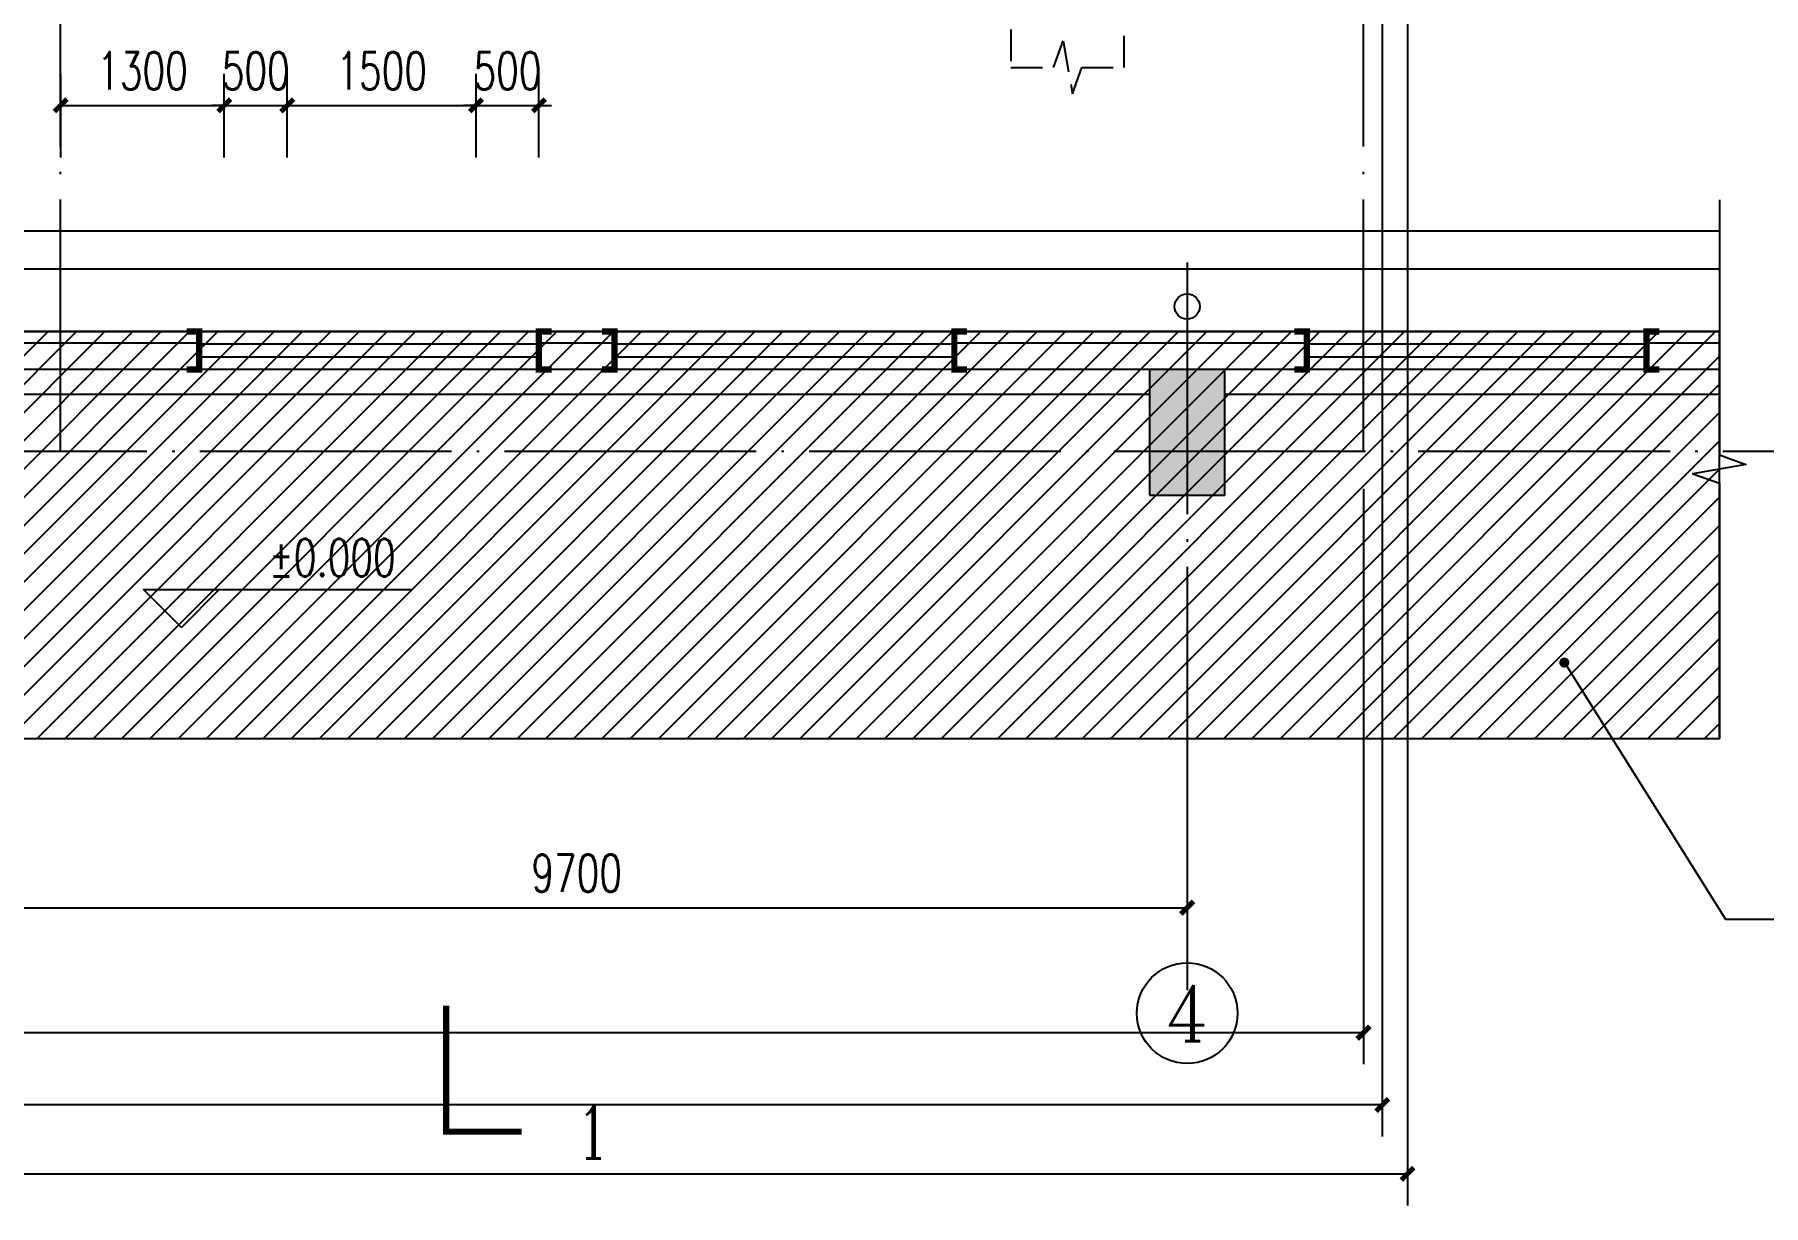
# Model space of a CAD drawing. Extents: x -59142 to 322364, y -122476 to 91021.
# Drawn here: x -20891 to -7156, y 15380 to 24682 of the extents above; entities that cross this region are included whole.
import ezdxf
from ezdxf.enums import TextEntityAlignment as Align

# ---------------------------------------------------------------- set-up
doc = ezdxf.new("R2010")
doc.units = 0
doc.header["$LTSCALE"] = 1000
doc.header["$MEASUREMENT"] = 0
doc.linetypes.add('DASH', pattern=[0.35, 0.25, -0.1])
doc.linetypes.add('DOTE', pattern=[2.42, 2, -0.2, 0.02, -0.2])
for name, color, linetype in [('AXIS', 3, 'Continuous'), ('AXIS_TEXT', 7, 'Continuous'), ('COLUMN', 255, 'Continuous'), ('DIM_ELEV', 3, 'Continuous'), ('DIM_LEAD', 3, 'Continuous'), ('DIM_SYMB', 3, 'Continuous'), ('DOTE', 1, 'DOTE'), ('EQUIPMENT', 171, 'Continuous'), ('GROUND', 204, 'Continuous'), ('PROFILED STEEL SHEET', 30, 'Continuous'), ('PUB_DIM', 3, 'Continuous'), ('PUB_HATCH', 255, 'Continuous'), ('PUB_TEXT', 7, 'Continuous'), ('WALL-PARAPET', 9, 'Continuous'), ('WINDOW', 4, 'Continuous')]:
    doc.layers.add(name, color=color, linetype=linetype)
doc.styles.add('_TCH_AXIS', font='COMPLEX', dxfattribs={"bigfont": 'GBCBIG'})
doc.styles.add('_TCH_DIM', font='SIMPLEX', dxfattribs={"bigfont": 'GBCBIG'})
doc.styles.add('_TCH_DIM_T3', font='SIMPLEX', dxfattribs={"width": 0.705882, "bigfont": 'GBCBIG'})
doc.styles.add('_TCH_LABEL', font='COMPLEX', dxfattribs={"bigfont": 'GBCBIG'})
doc.styles.add('COMPLEX', font='COMPLEX')
doc.styles.get("Standard").update_dxf_attribs({"font": 'gbenor.shx', "bigfont": 'gbcbig.shx'})
doc.dimstyles.new('_TCH_ARCH&&100', dxfattribs={"dimtxt": 297.5, "dimasz": 100, "dimexe": 250, "dimexo": 300, "dimgap": 126.25, "dimtad": 1, "dimdec": 0, "dimzin": 0, "dimdsep": 46, "dimtxsty": '_TCH_DIM_T3', "dimblk": 'ARCHTICK', "dimcen": 0.09, "dimazin": 2, "dimtfac": 1, "dimtdec": 0, "dimtix": 1, "dimtmove": 2, "dimatfit": 3, "dimfxl": 1, "dimtolj": 1, "dimtzin": 0, "dimarcsym": 0})
doc.dimstyles.get("Standard").update_dxf_attribs({"dimscale": 100, "dimtxt": 3.5, "dimasz": 1, "dimexe": 2.5, "dimexo": 3, "dimgap": 1.5, "dimtad": 1, "dimdec": 0, "dimzin": 0, "dimdsep": 46, "dimtxsty": 'Standard', "dimblk": 'ARCHTICK', "dimcen": 0.09, "dimadec": 0, "dimazin": 0, "dimtfac": 1, "dimtdec": 0, "dimtix": 1, "dimtmove": 2, "dimatfit": 3, "dimfxl": 1, "dimtolj": 1, "dimtzin": 0, "dimarcsym": 0})

# ---------------------------------------------------------------- blocks, each defined once
blk = doc.blocks.new('A$C42A87479')
at = {"layer": 'EQUIPMENT', "color": 251, "linetype": 'DASH'}
for points in [[(20863, -56950), (21200, -56950), (21200, -55050)], [(20300, -55950), (20300, -56950), (20638, -56950), (20714, -56740), (20788, -57160), (20863, -56950)], [(20751, -56950), (20751, -56950)]]:
    blk.add_lwpolyline(points, dxfattribs=at)
blk = doc.blocks.new('_AXISO')
blk.add_circle((0, 0), 0.5)
at = {"layer": 'AXIS_TEXT', "style": 'COMPLEX', "width": 1.041667}
blk.add_attdef('A', text='', height=0.56, dxfattribs=at).set_placement((-0.25, -0.28), (0.25, -0.28), align=Align.FIT)
blk = doc.blocks.new('_ArchTick')
at = {"color": 0, "linetype": 'ByBlock', "const_width": 0.4}
blk.add_lwpolyline([(-0.5, -0.5), (0.5, 0.5)], dxfattribs=at)
blk = doc.blocks.new('*D1592')
at = {"layer": 'Defpoints', "color": 0, "transparency": 16777216}
for p in [(19500, -2876), (29200, -2876), (29200, -3627)]:
    blk.add_point(p, dxfattribs=at)
at = {"layer": 'PUB_DIM', "color": 0, "lineweight": -2, "transparency": 16777216}
for p, q in [((19500, -3176), (19500, -3877)), ((29200, -3176), (29200, -3877)), ((19500, -3627), (29200, -3627))]:
    blk.add_line(p, q, dxfattribs=at)
at = {"layer": 'PUB_DIM', "color": 0, "lineweight": -2, "transparency": 16777216, "xscale": 100, "yscale": 100, "zscale": 100, "rotation": 180}
blk.add_blockref('_ArchTick', (19500, -3627), dxfattribs=at)
at = {"layer": 'PUB_DIM', "color": 0, "lineweight": -2, "transparency": 16777216, "xscale": 100, "yscale": 100, "zscale": 100}
blk.add_blockref('_ArchTick', (29200, -3627), dxfattribs=at)
at = {"layer": 'PUB_DIM', "color": 0, "transparency": 16777216, "insert": (24350, -3352), "char_height": 297.5, "attachment_point": 5, "style": '_TCH_DIM_T3'}
blk.add_mtext('\\A1;9700', dxfattribs=at)
blk = doc.blocks.new('*D1309')
at = {"layer": 'Defpoints', "color": 0, "transparency": 16777216}
for p in [(-19384, 24120), (-20684, 23405), (-19384, 23405)]:
    blk.add_point(p, dxfattribs=at)
at = {"layer": 'PUB_DIM', "color": 0, "lineweight": -2, "transparency": 16777216}
for p, q in [((-20684, 23705), (-20684, 24370)), ((-19384, 23705), (-19384, 24370)), ((-20684, 24120), (-19384, 24120))]:
    blk.add_line(p, q, dxfattribs=at)
at = {"layer": 'PUB_DIM', "color": 0, "lineweight": -2, "transparency": 16777216, "xscale": 100, "yscale": 100, "zscale": 100, "rotation": 180}
blk.add_blockref('_ArchTick', (-20684, 24120), dxfattribs=at)
at = {"layer": 'PUB_DIM', "color": 0, "lineweight": -2, "transparency": 16777216, "xscale": 100, "yscale": 100, "zscale": 100}
blk.add_blockref('_ArchTick', (-19384, 24120), dxfattribs=at)
at = {"layer": 'PUB_DIM', "color": 0, "transparency": 16777216, "insert": (-20034, 24395), "char_height": 297.5, "attachment_point": 5, "style": '_TCH_DIM_T3'}
blk.add_mtext('\\A1;1300', dxfattribs=at)
blk = doc.blocks.new('*D1310')
at = {"layer": 'Defpoints', "color": 0, "transparency": 16777216}
for p in [(-18884, 24120), (-19384, 23405), (-18884, 23405)]:
    blk.add_point(p, dxfattribs=at)
at = {"layer": 'PUB_DIM', "color": 0, "lineweight": -2, "transparency": 16777216}
for p, q in [((-19384, 23705), (-19384, 24370)), ((-18884, 23705), (-18884, 24370)), ((-19384, 24120), (-19484, 24120)), ((-19384, 24120), (-18884, 24120)), ((-18884, 24120), (-18784, 24120))]:
    blk.add_line(p, q, dxfattribs=at)
at = {"layer": 'PUB_DIM', "color": 0, "lineweight": -2, "transparency": 16777216, "xscale": 100, "yscale": 100, "zscale": 100}
blk.add_blockref('_ArchTick', (-19384, 24120), dxfattribs=at)
at = {"layer": 'PUB_DIM', "color": 0, "lineweight": -2, "transparency": 16777216, "xscale": 100, "yscale": 100, "zscale": 100, "rotation": 180}
blk.add_blockref('_ArchTick', (-18884, 24120), dxfattribs=at)
at = {"layer": 'PUB_DIM', "color": 0, "transparency": 16777216, "insert": (-19134, 24395), "char_height": 297.5, "attachment_point": 5, "style": '_TCH_DIM_T3'}
blk.add_mtext('\\A1;500', dxfattribs=at)
blk = doc.blocks.new('*D1311')
at = {"layer": 'Defpoints', "color": 0, "transparency": 16777216}
for p in [(-17384, 24120), (-18884, 23405), (-17384, 23405)]:
    blk.add_point(p, dxfattribs=at)
at = {"layer": 'PUB_DIM', "color": 0, "lineweight": -2, "transparency": 16777216}
for p, q in [((-18884, 23705), (-18884, 24370)), ((-17384, 23705), (-17384, 24370)), ((-18884, 24120), (-17384, 24120))]:
    blk.add_line(p, q, dxfattribs=at)
at = {"layer": 'PUB_DIM', "color": 0, "lineweight": -2, "transparency": 16777216, "xscale": 100, "yscale": 100, "zscale": 100, "rotation": 180}
blk.add_blockref('_ArchTick', (-18884, 24120), dxfattribs=at)
at = {"layer": 'PUB_DIM', "color": 0, "lineweight": -2, "transparency": 16777216, "xscale": 100, "yscale": 100, "zscale": 100}
blk.add_blockref('_ArchTick', (-17384, 24120), dxfattribs=at)
at = {"layer": 'PUB_DIM', "color": 0, "transparency": 16777216, "insert": (-18134, 24395), "char_height": 297.5, "attachment_point": 5, "style": '_TCH_DIM_T3'}
blk.add_mtext('\\A1;1500', dxfattribs=at)
blk = doc.blocks.new('*D1312')
at = {"layer": 'Defpoints', "color": 0, "transparency": 16777216}
for p in [(-16884, 24120), (-17384, 23405), (-16884, 23405)]:
    blk.add_point(p, dxfattribs=at)
at = {"layer": 'PUB_DIM', "color": 0, "lineweight": -2, "transparency": 16777216}
for p, q in [((-17384, 23705), (-17384, 24370)), ((-16884, 23705), (-16884, 24370)), ((-17384, 24120), (-17484, 24120)), ((-17384, 24120), (-16884, 24120)), ((-16884, 24120), (-16784, 24120))]:
    blk.add_line(p, q, dxfattribs=at)
at = {"layer": 'PUB_DIM', "color": 0, "lineweight": -2, "transparency": 16777216, "xscale": 100, "yscale": 100, "zscale": 100}
blk.add_blockref('_ArchTick', (-17384, 24120), dxfattribs=at)
at = {"layer": 'PUB_DIM', "color": 0, "lineweight": -2, "transparency": 16777216, "xscale": 100, "yscale": 100, "zscale": 100, "rotation": 180}
blk.add_blockref('_ArchTick', (-16884, 24120), dxfattribs=at)
at = {"layer": 'PUB_DIM', "color": 0, "transparency": 16777216, "insert": (-17134, 24395), "char_height": 297.5, "attachment_point": 5, "style": '_TCH_DIM_T3'}
blk.add_mtext('\\A1;500', dxfattribs=at)
blk = doc.blocks.new('*D1599')
at = {"color": 0, "lineweight": -2, "transparency": 16777216}
for p, q in [((-33734, 26322), (-33734, 15380)), ((-9984, 26322), (-9984, 15380)), ((-33734, 15630), (-9984, 15630))]:
    blk.add_line(p, q, dxfattribs=at)
at = {"layer": 'Defpoints', "color": 0, "transparency": 16777216}
for p in [(-33734, 26622), (-9984, 26622), (-9984, 15630)]:
    blk.add_point(p, dxfattribs=at)
at = {"color": 0, "lineweight": -2, "transparency": 16777216, "xscale": 100, "yscale": 100, "zscale": 100, "rotation": 180}
blk.add_blockref('_ArchTick', (-33734, 15630), dxfattribs=at)
at = {"color": 0, "lineweight": -2, "transparency": 16777216, "xscale": 100, "yscale": 100, "zscale": 100}
blk.add_blockref('_ArchTick', (-9984, 15630), dxfattribs=at)
at = {"color": 0, "transparency": 16777216, "insert": (-21859, 15954), "char_height": 350, "attachment_point": 5}
blk.add_mtext('\\A1;23750', dxfattribs=at)
blk = doc.blocks.new('*D1600')
at = {"color": 0, "lineweight": -2, "transparency": 16777216}
for p, q in [((-33534, 26522), (-33534, 15928)), ((-10184, 26522), (-10184, 15928)), ((-10184, 16178), (-33534, 16178))]:
    blk.add_line(p, q, dxfattribs=at)
at = {"layer": 'Defpoints', "color": 0, "transparency": 16777216}
for p in [(-33534, 26822), (-10184, 26822), (-33534, 16178)]:
    blk.add_point(p, dxfattribs=at)
at = {"color": 0, "lineweight": -2, "transparency": 16777216, "xscale": 100, "yscale": 100, "zscale": 100, "rotation": 180}
blk.add_blockref('_ArchTick', (-33534, 16178), dxfattribs=at)
at = {"color": 0, "lineweight": -2, "transparency": 16777216, "xscale": 100, "yscale": 100, "zscale": 100}
blk.add_blockref('_ArchTick', (-10184, 16178), dxfattribs=at)
at = {"color": 0, "transparency": 16777216, "insert": (-21859, 16504), "char_height": 350, "attachment_point": 5}
blk.add_mtext('\\A1;23350', dxfattribs=at)
blk = doc.blocks.new('*D1608')
at = {"color": 0, "lineweight": -2, "transparency": 16777216}
for p, q in [((-33434, 21072), (-33434, 16502)), ((-10334, 21072), (-10334, 16502)), ((-10334, 16752), (-33434, 16752))]:
    blk.add_line(p, q, dxfattribs=at)
at = {"layer": 'Defpoints', "color": 0, "transparency": 16777216}
for p in [(-33434, 21372), (-10334, 21372), (-33434, 16752)]:
    blk.add_point(p, dxfattribs=at)
at = {"color": 0, "lineweight": -2, "transparency": 16777216, "xscale": 100, "yscale": 100, "zscale": 100, "rotation": 180}
blk.add_blockref('_ArchTick', (-33434, 16752), dxfattribs=at)
at = {"color": 0, "lineweight": -2, "transparency": 16777216, "xscale": 100, "yscale": 100, "zscale": 100}
blk.add_blockref('_ArchTick', (-10334, 16752), dxfattribs=at)
at = {"color": 0, "transparency": 16777216, "insert": (-21884, 17078), "char_height": 350, "attachment_point": 5}
blk.add_mtext('\\A1;23100', dxfattribs=at)
blk = doc.blocks.new('A$C5C1E2F63')
at = {"layer": 'AXIS'}
blk.add_line((29200, -2876.1), (29200, -4065.4), dxfattribs=at)
ref = blk.add_blockref('_AXISO', (29200, -4465.4), dxfattribs=dict(at, xscale=800, yscale=800, zscale=800))
ref.add_attrib('A', '4', dxfattribs={"layer": 'AXIS_TEXT', "height": 445.4, "style": '_TCH_AXIS'}).set_placement((29030.3, -4688.1), (29369.7, -4688.1), align=Align.FIT)
at = {"layer": 'PUB_DIM'}
dim = blk.add_aligned_dim(p1=(19500, -2876.1), p2=(29200, -2876.1), distance=-751, dimstyle='_TCH_ARCH&&100', dxfattribs=at)
dim.commit()
dim.dimension.update_dxf_attribs({"geometry": '*D1592', "text_midpoint": (24350, -3352.2)})
blk = doc.blocks.new('A$C38AB3EE6')
at = {"layer": 'PUB_HATCH'}
blk.add_hatch(color=256, dxfattribs=at).paths.add_polyline_path([(28900, -350), (29500, -350), (29500, 650), (28900, 650)])
at = {"layer": 'COLUMN'}
for p, q in [((29500, 650), (28900, 650)), ((28900, 650), (28900, -350)), ((29500, -350), (29500, 650)), ((28900, -350), (29500, -350))]:
    blk.add_line(p, q, dxfattribs=at)
at = {"layer": 'DIM_ELEV'}
for p, q in [((21209, -1400), (20909, -1100)), ((20909, -1100), (23034, -1100)), ((21209, -1400), (21509, -1100))]:
    blk.add_line(p, q, dxfattribs=at)
at = {"layer": 'DOTE'}
for p, q in [((29200, 1500), (29200, -4282)), ((-2844, 0), (34331, 0))]:
    blk.add_line(p, q, dxfattribs=at)
at = {"layer": 'GROUND'}
for points in [[(-1550, 1750), (33428, 1750)], [(-1550, 1450), (33428, 1450)]]:
    blk.add_lwpolyline(points, dxfattribs=at)
at = {"layer": 'PROFILED STEEL SHEET', "const_width": 50}
for points in [[(21250, 650), (21350, 650), (21350, 950), (21250, 950)], [(24150, 650), (24050, 650), (24050, 950), (24150, 950)], [(24550, 650), (24650, 650), (24650, 950), (24550, 950)], [(27450, 650), (27350, 650), (27350, 950), (27450, 950)], [(30050, 650), (30150, 650), (30150, 950), (30050, 950)], [(32950, 650), (32850, 650), (32850, 950), (32950, 950)]]:
    blk.add_lwpolyline(points, dxfattribs=at)
at = {"layer": 'PROFILED STEEL SHEET'}
for points in [[(17000, 950), (21350, 950)], [(17000, 860), (21350, 860)], [(24050, 950), (24650, 950)], [(24050, 860), (24650, 860)], [(27350, 950), (30150, 950)], [(27350, 860), (30150, 860)], [(32850, 950), (33428, 950)], [(32850, 860), (33428, 860)]]:
    blk.add_lwpolyline(points, dxfattribs=at)
at = {"layer": 'WALL-PARAPET'}
for p, q in [((21350, 750), (21350, 950)), ((24050, 750), (24050, 950)), ((24650, 750), (24650, 950)), ((27350, 750), (27350, 950)), ((30150, 750), (30150, 950)), ((32850, 750), (32850, 950)), ((28900, 650), (19800, 650)), ((33428, 650), (29500, 650)), ((28900, 450), (19800, 450)), ((33428, 450), (29500, 450))]:
    blk.add_line(p, q, dxfattribs=at)
at = {"layer": 'WINDOW'}
for p, q in [((21350, 950), (24050, 950)), ((21350, 750), (21350, 950)), ((24050, 850), (21350, 850)), ((24050, 750), (24050, 950)), ((24650, 950), (27350, 950)), ((24650, 750), (24650, 950)), ((27350, 850), (24650, 850)), ((27350, 750), (27350, 950)), ((30150, 950), (32850, 950)), ((30150, 750), (30150, 950)), ((32850, 850), (30150, 850)), ((32850, 750), (32850, 950)), ((21350, 750), (24050, 750)), ((24650, 750), (27350, 750)), ((30150, 750), (32850, 750))]:
    blk.add_line(p, q, dxfattribs=at)
blk.add_blockref('A$C5C1E2F63', (0, 0))
at = {"layer": 'PUB_TEXT', "style": '_TCH_DIM', "width": 0.705882}
blk.add_text('%%P0.000', height=297.5, dxfattribs=at).set_placement((21904, -995))

msp = doc.modelspace()

# ---------------------------------------------------------------- hatches: boundary and pattern name
h = msp.add_hatch()
h.set_pattern_fill('ANSI31', color=256, scale=100)
h.set_pattern_definition([(45, (0, 0), (-112.2532, 112.2532), [])])
h.paths.add_polyline_path([(-41984.3, 19090.6), (-7506.4, 19090.6), (-7506.4, 22322.1), (-41984.3, 22322.1)])

# ---------------------------------------------------------------- linework, layer by layer
msp.add_lwpolyline([(-41984.3, 19090.6), (-7506.4, 19090.6), (-7506.4, 22322.1), (-41984.3, 22322.1)], close=True)
at = {"layer": 'DIM_LEAD'}
for p, q in [((-8738, 19693), (-7457, 17654.5)), ((-7457, 17654.5), (-4907, 17654.5))]:
    msp.add_line(p, q, dxfattribs=at)
at = {"layer": 'DIM_LEAD', "const_width": 40}
msp.add_lwpolyline([(-8748.6, 19709.9, 1), (-8727.4, 19676.1, 1)], format="xyb", close=True, dxfattribs=at)
at = {"layer": 'DIM_SYMB'}
for points in [[(-7506.4, 23368.5), (-7506.4, 21342), (-7296.4, 21265.6), (-7716.4, 21191.5), (-7506.4, 21117), (-7506.4, 19090.6)], [(-43659, 19090.6), (-25695.2, 19090.6), (-25618.8, 19300.6), (-25544.7, 18880.6), (-25470.2, 19090.6), (-7506.4, 19090.6)]]:
    msp.add_lwpolyline(points, dxfattribs=at)
at = {"layer": 'DIM_SYMB', "const_width": 50}
msp.add_lwpolyline([(-17621.3, 16965.5), (-17621.3, 15965.5), (-17021.3, 15965.5)], dxfattribs=at)
at = {"layer": 'DOTE'}
for points in [[(-20684.3, 21372.1), (-20684.3, 83205.2)], [(-10334.3, 21372.1), (-10334.3, 83205.2)]]:
    msp.add_lwpolyline(points, dxfattribs=at)
at = {"layer": 'GROUND'}
msp.add_circle((-11734.3, 22522.1), 100, dxfattribs=at)

# ---------------------------------------------------------------- block references
msp.add_blockref('A$C38AB3EE6', (-40934.3, 21372.1))
at = {"layer": 'EQUIPMENT'}
msp.add_blockref('A$C42A87479', (-33434.3, 81372.1), dxfattribs=at)

# ---------------------------------------------------------------- texts
at = {"layer": 'PUB_TEXT', "style": '_TCH_LABEL', "width": 0.705882}
msp.add_text('1', height=425, dxfattribs=at).set_placement((-16585.6, 15753))

# ---------------------------------------------------------------- dimensions: what is measured, and where the dimension line sits
dim = msp.add_linear_dim(base=(-33534.3, 16178.5), p1=(-10184.3, 26822.1), p2=(-33534.3, 26822.1), dimstyle='Standard', override={"dimarcsym": 1})
dim.commit()
dim.dimension.update_dxf_attribs({"geometry": '*D1600', "text_midpoint": (-21859.3, 16503.5)})
dim = msp.add_aligned_dim(p1=(-33734.3, 26622.1), p2=(-9984.3, 26622.1), distance=-10992.6, dimstyle='Standard', override={"dimarcsym": 1})
dim.commit()
dim.dimension.update_dxf_attribs({"geometry": '*D1599', "text_midpoint": (-21859.3, 15954.5)})
dim = msp.add_linear_dim(base=(-33434.3, 16752.5), p1=(-10334.3, 21372.1), p2=(-33434.3, 21372.1), angle=180, dimstyle='Standard', override={"dimarcsym": 1})
dim.commit()
dim.dimension.update_dxf_attribs({"geometry": '*D1608', "text_midpoint": (-21884.3, 17077.5)})
at = {"layer": 'PUB_DIM'}
for p1, p2, picture, middle in [((-20684.3, 23405.2), (-19384.3, 23405.2), '*D1309', (-20034.3, 24394.6)), ((-19384.3, 23405.2), (-18884.3, 23405.2), '*D1310', (-19134.3, 24394.6)), ((-18884.3, 23405.2), (-17384.3, 23405.2), '*D1311', (-18134.3, 24394.6)), ((-17384.3, 23405.2), (-16884.3, 23405.2), '*D1312', (-17134.3, 24394.6))]:
    dim = msp.add_aligned_dim(p1=p1, p2=p2, distance=714.4, dimstyle='_TCH_ARCH&&100', dxfattribs=at)
    dim.commit()
    dim.dimension.update_dxf_attribs({"geometry": picture, "text_midpoint": middle})

doc.saveas('drawing.dxf')
